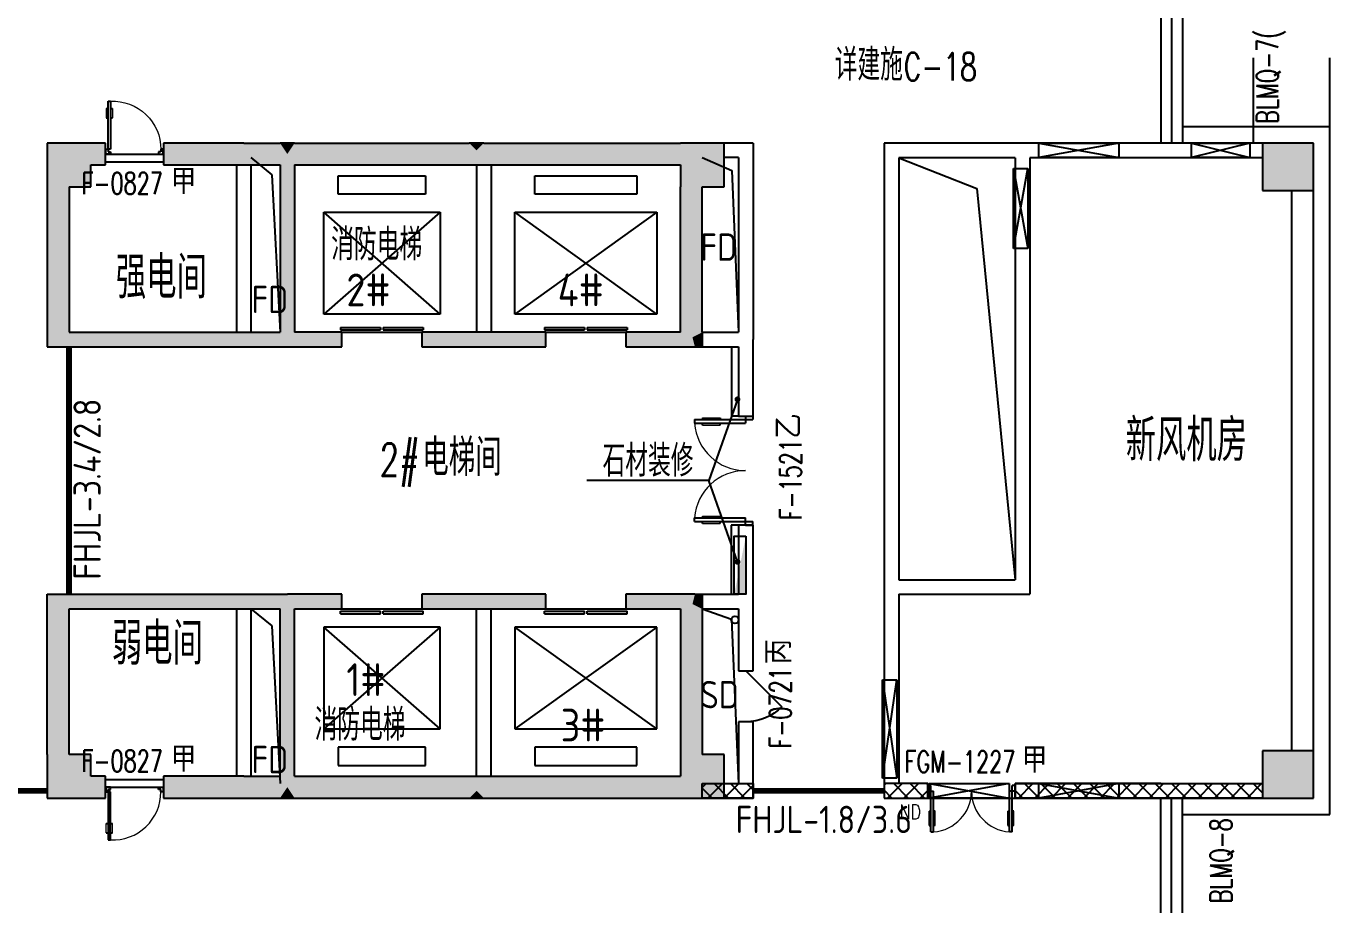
# Model space of a CAD drawing. Extents: x 992195 to 1067992, y 313528 to 416301.
# Drawn here: x 1049466 to 1067381, y 393597 to 405673 of the extents above; entities that cross this region are included whole.
import ezdxf

# ---------------------------------------------------------------- set-up
doc = ezdxf.new("R2010")
doc.units = 0
doc.header["$LTSCALE"] = 1000
doc.header["$MEASUREMENT"] = 0
for name, color, linetype in [('body', 30, 'Continuous'), ('name', 1, 'Continuous'), ('消防', 222, 'Continuous')]:
    doc.layers.add(name, color=color, linetype=linetype)
doc.layers.get('0').freeze()
doc.styles.add('-宋体', font='GBENOR.shx', dxfattribs={"bigfont": 'GBCBIG.shx'})
doc.styles.add('_HZTXT', font='txt.shx', dxfattribs={"width": 0.8, "bigfont": 'hztxt.shx'})
doc.styles.add('_TCH_DIM', font='SIMPLEX', dxfattribs={"bigfont": 'GBCBIG'})
doc.styles.add('_TCH_WINDOW', font='txt.shx', dxfattribs={"height": 3.5, "bigfont": 'hztxt.shx'})
doc.styles.get("Standard").update_dxf_attribs({"font": 'gbenor.shx', "bigfont": 'gbcbig.shx'})

# ---------------------------------------------------------------- blocks, each defined once
blk = doc.blocks.new('cde')
at = {"layer": '消防'}
blk.add_hatch(color=256, dxfattribs=at).paths.add_polyline_path([(-873426.7166632321, -271674.3896962288), (-874226.7166632321, -271674.3896962288), (-873426.7166632321, -271834.3896962288)])
blk.add_lwpolyline([(-874226.7166632321, -271674.3896962288), (-873426.7166632321, -271674.3896962288), (-873426.7166632321, -271834.3896962288), (-874226.7166632321, -271834.3896962288)], close=True, dxfattribs=at)
blk = doc.blocks.new('dxwq')
at = {"layer": 'name'}
for s, height, p in [('2#', 450, (-1109914.013474732, -312322.4712188757)), ('4#', 450, (-1107010.878767054, -312322.4712188757)), ('1#', 450, (-1109914.013474733, -317677.8963125967)), ('消防电梯', 434.0425531914893, (-1110352.103290247, -318289.1284306985)), ('3#', 450, (-1106969.273676115, -318301.8678344567))]:
    blk.add_text(s, height=height, dxfattribs=at).set_placement(p)
blk = doc.blocks.new('$DorLib2D$00000011')
at = {"lineweight": 13}
for p, q in [((-0.4833333268732257, 0.3962051976975873), (-0.4833333268732233, 0.2345635206386193)), ((-0.41666666020649, 0.3962051976975873), (-0.41666666020649, 0.2345635206386193)), ((0.4166666731276766, 0.3962051976975873), (0.4166666731276741, 0.2345635206386193)), ((0.4833333397944098, 0.3962051976975873), (0.4833333397944074, 0.2345635206386193))]:
    blk.add_line(p, q, dxfattribs=at)
for p, q in [((-0.4833333268732257, 0.3962051976975873), (-0.466666660206538, 0.3962051976975872)), ((-0.4666666602065375, 0.4708801651422996), (-0.46666666020654, -0.06245316819156697)), ((-0.4666666602065375, 0.4708801651422996), (-0.4333333268731733, 0.4708801651422999)), ((-0.4333333268731733, 0.4708801651422999), (-0.4333333268731709, 0.004213498475166344)), ((-0.41666666020649, 0.3962051976975873), (-0.4333333268731729, 0.3962051976975873)), ((0.4166666731276766, 0.3962051976975873), (0.4333333397943595, 0.3962051976975873)), ((0.4333333397943598, 0.4708801651422999), (0.4333333397943574, 0.004213498475166344)), ((0.4666666731277241, 0.4708801651422996), (0.4333333397943598, 0.4708801651422999)), ((0.4666666731277241, 0.4708801651422996), (0.4666666731277265, -0.06245316819156697)), ((0.4833333397944098, 0.3962051976975873), (0.4666666731277244, 0.3962051976975872)), ((-0.4833333268732233, 0.2345635206386193), (-0.4666666602065386, 0.2345635206386192)), ((-0.41666666020649, 0.2345635206386193), (-0.4333333268731721, 0.2345635206386192)), ((0.4166666731276741, 0.2345635206386193), (0.4333333397943586, 0.2345635206386192)), ((0.4833333397944074, 0.2345635206386193), (0.4666666731277251, 0.2345635206386192)), ((-0.4999999935399067, 0.004213498475166344), (-0.4333333268731709, 0.004213498475166344)), ((-0.4999999935399042, 0.004213498475176044), (-0.4999999935399067, -0.06245316819156697)), ((0.5000000064610932, 0.004213498475166344), (0.4333333397943574, 0.004213498475166344)), ((0.5000000064610907, 0.004213498475176044), (0.5000000064610932, -0.06245316819156697)), ((-0.4999999935399067, -0.06245316819156697), (-0.46666666020654, -0.06245316819156697)), ((0.5000000064610932, -0.06245316819156697), (0.4666666731277265, -0.06245316819156697))]:
    blk.add_line(p, q)
for centre, start, end in [((-0.46666666020654, 0.004213498475166344), 0, 85.90395624184767), ((0.4666666731277265, 0.004213498475166344), 94.09604375815232, 180)]:
    blk.add_arc(centre, 0.4666666666671332, start, end, dxfattribs=at)
blk = doc.blocks.new('$DorLib2D$00000009')
for p, q in [((0.4128784780300046, 0.9052619659617922), (0.4128784780300046, 0.08070055595349494)), ((0.4541065485304194, 0.9052619659617922), (0.4128784780300046, 0.9052619659617922)), ((0.4541065485304194, 0.08070055595349494), (0.4541065485304194, 0.9052619659617922)), ((0.4128784780300046, 0.7821568824082695), (0.3780038555081039, 0.7821568824082694)), ((0.4889811710523202, 0.7821568824082694), (0.4541065485304194, 0.7821568824082695)), ((0.4128784780300046, 0.6235084014994399), (0.3780038555081039, 0.6235084014994398)), ((0.4889811710523202, 0.6235084014994398), (0.4541065485304194, 0.6235084014994399)), ((-0.4941390729791224, 0.08070055595349494), (-0.4529110024787076, 0.08070055595349494)), ((-0.4941390729791224, -0.001755585047334795), (-0.4941390729791224, 0.08070055595349494)), ((-0.4529110024787076, 0.08070055595349494), (-0.4529110024787076, 0.03947248545308008)), ((-0.4529110024787076, 0.03947248545308008), (-0.4116829319782927, 0.03947248545308008)), ((-0.4116829319782927, 0.03947248545308008), (-0.4116829319782927, -0.001755585047334795)), ((0.4128784780300046, 0.08070055595349494), (0.4541065485304194, 0.08070055595349494)), ((0.4541065485304194, 0.03947248545308008), (0.4128784780300046, 0.03947248545308008)), ((0.4128784780300046, 0.03947248545308008), (0.4128784780300046, -0.001755585047334795)), ((0.4953346190308343, 0.08070055595349494), (0.4541065485304194, 0.08070055595349494)), ((0.4541065485304194, 0.08070055595349494), (0.4541065485304194, 0.03947248545308008)), ((0.4953346190308343, -0.001755585047334795), (0.4953346190308343, 0.08070055595349494)), ((-0.4941390729791224, -0.001755585047334795), (-0.4941390729791224, -0.001755585047334795)), ((-0.4116829319782927, -0.001755585047334795), (-0.4941390729791224, -0.001755585047334795)), ((0.4128784780300046, -0.001755585047334795), (0.4953346190308343, -0.001755585047334795)), ((0.4953346190308343, -0.001755585047334795), (0.4953346190308343, -0.001755585047334795))]:
    blk.add_line(p, q)
at = {"lineweight": 13}
for p, q in [((0.3780038555081039, 0.7821568824082694), (0.3780038555081039, 0.6235084014994398)), ((0.4889811710523202, 0.7821568824082694), (0.4889811710523202, 0.6235084014994398))]:
    blk.add_line(p, q, dxfattribs=at)
blk.add_arc((0.3716497624938499, 0.08173193500353383), 0.8245614100082972, 87.13397114007623, 180.0716668053313, dxfattribs=at)
blk = doc.blocks.new('$TCHSYS$LDOR22D')
for p, q in [((-0.5166666666663637, 0.8332552583810156), (-0.01666666666671013, 0.8332552583810156)), ((-0.5166666666663637, 0.8332552583810156), (-0.5166666666663637, 0.6666666666662593)), ((-0.01666666666671013, 0.8332552583810156), (-0.01666666666671013, 0.6666666666662593)), ((0.01666666666660888, 0.8332552583810156), (0.01666666666660888, 0.6666666666662593)), ((0.01666666666660888, 0.8332552583810156), (0.5166666666662572, 0.8332552583810156)), ((0.5166666666662572, 0.8332552583810156), (0.5166666666662572, 0.6666666666662593)), ((-0.5166666666663637, 0.6666666666662593), (-0.01666666666671013, 0.6666666666662593)), ((0.01666666666660888, 0.6666666666662593), (0.5166666666662572, 0.6666666666662593)), ((-0.5000000000000071, 0.4999999999999858), (0.5000000000000373, 0.4999999999999858))]:
    blk.add_line(p, q)
blk = doc.blocks.new('$DorLib2D$00000114')
at = {"color": 0}
blk.add_line((0.4999999999999964, 3.552713678800501e-15), (-0.2071067811864751, 0.7071067811864857), dxfattribs=at)
blk.add_arc((0.5000000000013856, -1.154631945610163e-12), 1.000000000001696, 135, 180, dxfattribs=at)

msp = doc.modelspace()

# ---------------------------------------------------------------- hatches: boundary and pattern name
at = {"layer": 'body'}
for points in [[(1049756.151256884, 403464.5145370469), (1050356.151256884, 403464.5145370469), (1050356.151256884, 404064.5145370469), (1049756.151256884, 404064.5145370469)], [(1050356.151256884, 403764.514537066), (1050556.151256862, 403764.514537046), (1050556.151256862, 404064.514537091), (1050356.151256884, 404064.514537066)], [(1052456.151256569, 404064.5145370665), (1051356.151256862, 404064.5145370911), (1051356.151256862, 403764.5145370462), (1052456.151256569, 403764.5145370665)], [(1052456.151256569, 404064.5145370665), (1052456.151256569, 403764.5145370665), (1052956.151256576, 403764.5145371345), (1053056.151256536, 403914.5145370724), (1052956.151256497, 404064.5145370323)], [(1052956.151256569, 404064.514537067), (1053056.151256536, 403914.5145370724), (1053156.151256496, 404064.5145370727)], [(1053056.151256536, 403914.5145370724), (1053156.151256576, 403764.5145370499), (1055656.151256575, 403764.514537067), (1055656.151256532, 403964.5145369948), (1055556.151256511, 404064.5145370732), (1053156.151256496, 404064.5145370727)], [(1055556.151256574, 404064.514537067), (1055656.151256532, 403964.5145369948), (1055756.15125651, 404064.5145368442)], [(1055656.151256532, 403964.5145369948), (1055656.151256575, 403764.514537067), (1055756.151256574, 403764.514537067), (1055756.151256574, 404064.514537067)], [(1058456.151256889, 403764.514537067), (1058456.151256889, 404064.514537067), (1055756.151256574, 404064.514537067), (1055756.151256574, 403764.514537067)], [(1058456.151256889, 403464.5145370502), (1059056.151256889, 403464.5145370502), (1059056.151256889, 404064.5145370502), (1058456.151256889, 404064.5145370502)], [(1066456.182506816, 403414.5067239433), (1067156.15125682, 403414.5067239433), (1067156.15125682, 404064.5067239631), (1066456.182506816, 404064.5067239631)], [(1053056.151256536, 403914.5145370723), (1052956.151256576, 403764.5145371345), (1052956.151256576, 401464.5145370509), (1053056.151256574, 401397.8478703951), (1053156.151256576, 401464.5145370659), (1053156.151256576, 403764.5145370499)], [(1050056.151256884, 403464.514537066), (1049756.151256884, 403464.514537066), (1049756.151256899, 401264.5145370665), (1050056.15125687, 401464.5145370674)], [(1058756.151256887, 403464.5145370502), (1058456.151256892, 403464.5145370502), (1058456.151256929, 401464.5145370775), (1058622.817923584, 401397.8478704744), (1058756.151256907, 401464.5145372764)], [(1050056.15125687, 401464.5145370674), (1049756.151256899, 401264.5145370665), (1052456.151256569, 401264.5145370681), (1052456.151256569, 401464.5145370681)], [(1052456.151256569, 401464.5145370681), (1052456.151256569, 401264.5145370681), (1053056.151256569, 401264.5145370684), (1053056.151256574, 401397.8478703951), (1052956.151256576, 401464.5145370509)], [(1053056.151256569, 401264.5145370684), (1053806.151256561, 401264.5145370665), (1053806.151256561, 401464.5145370602), (1053156.151256576, 401464.5145370659), (1053056.151256574, 401397.8478703951)], [(1055756.151256574, 401464.5145370689), (1054906.151256561, 401464.5145370614), (1054906.151256561, 401264.5145370667), (1055756.151256574, 401264.5145370689)], [(1055756.151256574, 401264.5145370689), (1056606.15125679, 401264.5145370587), (1056606.15125679, 401464.5145370755), (1055756.151256574, 401464.5145370689)], [(1058456.151256929, 401464.5145370775), (1057706.15125679, 401464.514537079), (1057706.15125679, 401264.5145370588), (1058656.151256916, 401264.5145370694), (1058622.817923584, 401397.8478704744)], [(1058622.817923584, 401397.8478704744), (1058656.151256916, 401264.5145370694), (1058756.151256884, 401264.5145370694), (1058756.151256884, 401464.5145370694)], [(1049756.151256884, 395664.5145370476), (1050056.151256884, 395664.5145370476), (1050056.151256871, 397664.5145370345), (1049756.15125687, 397864.5145370587)], [(1049756.15125687, 397864.5145370587), (1050056.151256871, 397664.5145370345), (1052456.151256565, 397664.5145370454), (1052456.151256565, 397864.5145370454)], [(1052456.151256565, 397864.5145370454), (1052456.151256565, 397664.5145370454), (1052956.151256576, 397664.5145370224), (1053056.151256574, 397731.1812037096), (1053056.151256569, 397864.5145370452)], [(1053056.151256536, 395214.514537052), (1053156.151256576, 395364.5145370429), (1053156.151256576, 397664.5145370613), (1053056.151256574, 397731.1812037096), (1052956.151256576, 397664.5145370224), (1052956.151256576, 395364.5145370107)], [(1053156.151256576, 397664.5145370613), (1053806.151256561, 397664.5145370771), (1053806.151256561, 397864.5145370382), (1053056.151256569, 397864.5145370452), (1053056.151256574, 397731.1812037096)], [(1055756.151256574, 397864.5145370447), (1054906.151256561, 397864.514537038), (1054906.151256561, 397664.5145370701), (1055756.151256574, 397664.5145370447)], [(1055756.151256574, 397664.5145370447), (1056606.151256714, 397664.5145370367), (1056606.151256714, 397864.514537046), (1055756.151256574, 397864.5145370447)], [(1058656.151256916, 397864.5145370442), (1057706.15125679, 397864.5145370458), (1057706.15125679, 397664.5145370296), (1058456.151256934, 397664.5145370272), (1058622.817923587, 397731.1812037796)], [(1058456.151256894, 395664.5145370502), (1058756.151256888, 395664.5145370502), (1058756.151256912, 397664.5145372673), (1058622.817923587, 397731.1812037796), (1058456.151256934, 397664.5145370272)], [(1058622.817923587, 397731.1812037796), (1058756.151256912, 397664.5145372673), (1058756.151256884, 397864.5145370442), (1058656.151256916, 397864.5145370442)], [(1049756.151256884, 395064.5145370476), (1050356.151256884, 395064.5145370476), (1050356.151256884, 395664.5145370476), (1049756.151256884, 395664.5145370476)], [(1058456.151256889, 395064.5145370502), (1059056.151256889, 395064.5145370502), (1059056.151256889, 395664.5145370502), (1058456.151256889, 395664.5145370502)], [(1066456.182506816, 395064.5067239645), (1067156.15125682, 395064.5067239645), (1067156.15125682, 395714.5067240132), (1066456.182506816, 395714.5067240132)], [(1050356.151256884, 395064.5145370476), (1050556.151256918, 395064.5145370301), (1050556.151256918, 395364.5145370453), (1050356.151256884, 395364.5145370476)], [(1052456.151256574, 395364.5145370471), (1051356.151256918, 395364.514537045), (1051356.151256918, 395064.5145370298), (1052456.151256574, 395064.5145370471)], [(1052456.151256574, 395364.5145370471), (1052456.151256574, 395064.5145370471), (1052956.151256497, 395064.5145371106), (1053056.151256536, 395214.514537052), (1052956.151256576, 395364.5145370107)], [(1053156.151256569, 395064.5145370465), (1053056.151256536, 395214.514537052), (1052956.151256497, 395064.5145371106)], [(1053056.151256536, 395214.514537052), (1053156.151256496, 395064.5145370436), (1055556.151256511, 395064.5145370431), (1055656.151256532, 395164.51453695), (1055656.151256575, 395364.5145370465), (1053156.151256576, 395364.5145370429)], [(1055656.151256532, 395164.51453695), (1055756.15125651, 395064.5145367604), (1055756.151256574, 395364.5145370465), (1055656.151256575, 395364.5145370465)], [(1058456.151256889, 395064.5145370502), (1058456.151256889, 395364.5145370465), (1055756.151256574, 395364.5145370465), (1055756.151256574, 395064.5145370465)], [(1055756.151256574, 395064.5145370465), (1055656.151256532, 395164.51453695), (1055556.151256511, 395064.5145370431)]]:
    msp.add_hatch(color=256, dxfattribs=at).paths.add_polyline_path(points)

# ---------------------------------------------------------------- linework, layer by layer
for p, q in [((1065056.15125684, 406464.5067240855), (1065056.15125684, 404064.5067241657)), ((1065206.151256819, 406464.5067240851), (1065206.151256819, 404064.5067241657)), ((1065356.15125682, 406464.5067240846), (1065356.151256819, 404064.5067241657)), ((1066331.151256806, 404060.0065602961), (1066331.151256806, 405234.8038228557)), ((1067381.151256806, 404060.0065602961), (1067381.151256806, 405234.8038228557)), ((1067381.151256804, 404289.506724099), (1065356.151256819, 404289.506724099)), ((1067381.151256804, 394839.5067240392), (1067381.151256804, 404289.506724099)), ((1050356.151256884, 404064.5145370469), (1049756.151256884, 404064.5145370469)), ((1049756.151256884, 404064.5145370469), (1049756.151256884, 403464.5145370469)), ((1050556.151256862, 404064.514537091), (1050356.151256884, 404064.514537066)), ((1050556.151256862, 403764.514537046), (1050556.151256862, 404064.514537091)), ((1052456.151256569, 404064.5145370665), (1051356.151256862, 404064.5145370911)), ((1051356.151256862, 404064.5145370911), (1051356.151256862, 403764.5145370462)), ((1052456.151256569, 404064.5145370665), (1052956.151256497, 404064.5145370323)), ((1052956.151256569, 404064.514537067), (1052956.151256497, 404064.5145370323)), ((1053156.151256569, 404064.514537067), (1052956.151256569, 404064.514537067)), ((1053156.151256569, 404064.514537067), (1053156.151256496, 404064.5145370727)), ((1053156.151256496, 404064.5145370727), (1055556.151256511, 404064.5145370732)), ((1055556.151256574, 404064.514537067), (1055556.151256511, 404064.5145370732)), ((1055756.151256574, 404064.514537067), (1055556.151256574, 404064.514537067)), ((1055756.151256574, 404064.514537067), (1055756.15125651, 404064.5145368442)), ((1055756.15125651, 404064.5145368442), (1055756.151256574, 404064.514537067)), ((1055756.151256574, 404064.514537067), (1058456.151256917, 404064.5145370679)), ((1059056.151256889, 404064.5145370502), (1058456.151256889, 404064.5145370502)), ((1059056.151256889, 403464.5145370502), (1059056.151256889, 404064.5145370502)), ((1059456.151256912, 404064.5145370235), (1059056.151256917, 404064.5145369351)), ((1059456.151256912, 404064.5145370235), (1059456.151256902, 401364.5145370378)), ((1061256.151256865, 404064.5067241929), (1061256.15125686, 397964.5067241605)), ((1063156.151256874, 404064.5067241899), (1061256.151256865, 404064.5067241929)), ((1065056.151256809, 404064.5067241899), (1063156.151256874, 404064.5067241899)), ((1063381.36639125, 404064.5067242082, -9000), (1064481.366391252, 404064.5067242082, -9000)), ((1063381.36639125, 403865.5737336145, -9000), (1063381.36639125, 404064.5067242082, -9000)), ((1063381.36639125, 404064.5067242082, -9000), (1064481.366391252, 403865.5737336145, -9000)), ((1064481.36639125, 404064.5067242158, -10000), (1063381.36639125, 403865.5737336145, -9000)), ((1064481.366391252, 404064.5067242082, -9000), (1064481.366391252, 403865.5737336145, -9000)), ((1066456.182506874, 404064.506724099), (1065056.151256822, 404064.5067241007)), ((1065481.151256806, 404064.5067242302), (1066281.151256806, 404064.5067242302)), ((1065481.151256806, 403864.913484814), (1065481.151256806, 404064.5067242302)), ((1065481.151256806, 404064.5067242302), (1066281.151256806, 403864.913484814)), ((1066281.151256804, 404064.5067242336, -10000), (1065481.151256806, 403864.913484814)), ((1066281.151256806, 404064.5067242302), (1066281.151256806, 403864.913484814)), ((1067156.15125682, 404064.5067239631), (1066456.182506816, 404064.5067239631)), ((1066456.182506816, 404064.5067239631), (1066456.182506816, 403414.5067239433)), ((1067156.15125682, 403414.5067239433), (1067156.15125682, 404064.5067239631)), ((1050556.233291236, 403808.2968769839), (1051356.233291249, 403808.3046897859)), ((1050559.883561599, 403913.102253261), (1051359.883561611, 403913.110066063)), ((1052556.151256564, 403864.5145371084), (1052844.05383973, 403629.5031568421)), ((1058756.151256884, 403864.5145369517), (1059165.016233753, 403687.9454854598)), ((1059256.151256906, 403864.5145369289), (1059056.151256917, 403864.5145368525)), ((1059256.151256906, 403864.5145369289), (1059256.151256899, 401464.5145370555)), ((1061456.15125688, 403864.5067241857), (1062531.511200186, 403439.3895712619)), ((1061456.151256854, 403864.5067241944), (1061456.151256854, 398064.5067241444)), ((1063056.151256874, 403864.5067241944), (1061456.151256854, 403864.5067241944)), ((1063056.151256874, 403864.5067241944), (1063056.151256874, 398064.5067241431)), ((1065056.151256809, 403864.5067241899), (1063256.151256873, 403864.5067241909)), ((1063256.151256873, 403864.5067241909), (1063256.151256873, 397864.5067241445)), ((1064481.366391252, 403865.5737336145, -9000), (1063381.36639125, 403865.5737336145, -9000)), ((1066456.182506874, 403864.5067240991), (1065056.151256822, 403864.5067241007)), ((1066281.151256806, 403864.913484814), (1065481.151256806, 403864.913484814)), ((1050356.151256884, 403464.5145370469), (1050356.151256917, 403764.5145370459)), ((1050356.151256884, 403764.514537066), (1050556.151256862, 403764.514537046)), ((1051356.151256862, 403764.5145370462), (1052456.151256569, 403764.5145370665)), ((1052356.151256576, 403764.5145370463), (1052356.151256576, 401464.5145370687)), ((1052456.151256569, 403764.5145370665), (1052956.151256576, 403764.5145371345)), ((1052556.151256576, 403764.5145370464), (1052556.151256576, 401464.5145370688)), ((1052844.05383973, 403629.5031568421), (1052956.151256566, 401464.5145370959)), ((1052956.151256576, 403764.5145371345), (1052956.151256576, 401464.5145370509)), ((1053156.151256576, 403764.5145370499), (1055656.151256575, 403764.514537067)), ((1053156.151256576, 403764.5145370499), (1053156.151256576, 401464.5145370659)), ((1055656.151256575, 403764.514537067), (1055756.151256574, 403764.514537067)), ((1055656.151256555, 403764.5145370581), (1055656.151256555, 401464.514537077)), ((1055756.151256574, 403764.514537067), (1058456.151256917, 403764.5145370581)), ((1055856.151256578, 403764.5145370581), (1055856.151256578, 401464.514537077)), ((1058456.151256917, 403764.5145370523), (1058456.151256889, 403464.5145370502)), ((1059165.016233753, 403687.9454854598), (1059256.151256902, 401464.5145370367)), ((1063031.366391276, 403714.2972108122, -10000), (1063231.366391276, 403714.2972108122, -10000)), ((1063031.366391276, 402614.2972108122, -10000), (1063031.366391276, 403714.2972108122, -10000)), ((1063031.366391276, 403714.2972108122, -10000), (1063231.366391276, 402614.2972108122, -10000)), ((1063031.366391276, 402614.2972108122, -10000), (1063231.366391276, 403714.2972108122, -10000)), ((1063231.366391276, 403714.2972108122, -10000), (1063231.366391276, 402614.2972108122, -10000)), ((1049756.151256884, 403464.514537066), (1049756.151256899, 401264.5145370665)), ((1050056.151256873, 403464.5145370484), (1050356.151256884, 403464.5145370469)), ((1050056.151256884, 403464.514537066), (1050056.15125687, 401464.5145370674)), ((1053756.151256569, 403364.514537072), (1053756.151256569, 403614.514537077)), ((1053756.151256569, 403614.514537077), (1054956.151256579, 403614.5145370773)), ((1054956.151256579, 403614.5145370773), (1054956.151256579, 403364.5145370724)), ((1056456.15125665, 403364.5145370885), (1056456.15125665, 403614.5145370768)), ((1056456.15125665, 403614.5145370768), (1057856.151256809, 403614.514537077)), ((1057856.151256809, 403614.514537077), (1057856.151256809, 403364.5145370886)), ((1058456.151256929, 401464.5145370775), (1058456.151256904, 403464.5145370484)), ((1058756.151256894, 403464.5145370484), (1059056.151256889, 403464.5145370502)), ((1058756.151256907, 401464.5145372764), (1058756.151256888, 403464.5145370484)), ((1054956.151256579, 403364.5145370724), (1053756.151256569, 403364.514537072)), ((1057856.151256809, 403364.5145370886), (1056456.15125665, 403364.5145370885)), ((1062531.511200186, 403439.3895712619), (1063056.151256876, 398064.50672416)), ((1066456.182506816, 403414.5067239433), (1067156.15125682, 403414.5067239433)), ((1066856.151256811, 395714.5067239642), (1066856.151256806, 403414.5067239258)), ((1067156.151256804, 395714.5067239642), (1067156.151256813, 403414.5067239258)), ((1053556.15125657, 401714.5145370568), (1053556.15125657, 403114.5145370783)), ((1053556.15125657, 403114.5145370783), (1055156.151256561, 403114.5145370787)), ((1055156.151256561, 403114.5145370787), (1053556.15125657, 401714.5145370568)), ((1055156.151256561, 401714.514537057), (1053556.15125657, 403114.5145370783)), ((1055156.151256561, 403114.5145370787), (1055156.151256561, 401714.514537057)), ((1056181.15125675, 401714.5145370766), (1056181.15125675, 403114.5145370687)), ((1056181.15125675, 403114.5145370687), (1058131.151256735, 403114.5145370689)), ((1058131.151256735, 403114.5145370689), (1056181.15125675, 401714.5145370766)), ((1058131.151256735, 401714.5145370768), (1056181.15125675, 403114.5145370687)), ((1058131.151256735, 403114.5145370689), (1058131.151256735, 401714.5145370768)), ((1063231.366391276, 402614.2972108122, -10000), (1063031.366391276, 402614.2972108122, -10000)), ((1055156.151256561, 401714.514537057), (1053556.15125657, 401714.5145370568)), ((1058131.151256735, 401714.5145370768), (1056181.15125675, 401714.5145370766)), ((1050056.15125687, 401464.5145370674), (1052456.151256569, 401464.5145370681)), ((1052456.151256569, 401464.5145370681), (1052956.151256576, 401464.5145370509)), ((1053806.151256561, 401464.5145370602), (1053156.151256576, 401464.5145370659)), ((1053806.151256561, 401264.5145370665), (1053806.151256561, 401464.5145370602)), ((1055756.151256574, 401464.5145370689), (1054906.151256561, 401464.5145370614)), ((1054906.151256561, 401464.5145370614), (1054906.151256561, 401264.5145370667)), ((1056606.15125679, 401464.5145370755), (1055756.151256574, 401464.5145370689)), ((1056606.15125679, 401264.5145370587), (1056606.15125679, 401464.5145370755)), ((1058456.151256929, 401464.5145370775), (1057706.15125679, 401464.514537079)), ((1057706.15125679, 401464.514537079), (1057706.15125679, 401264.5145370588)), ((1058756.151256907, 401464.5145372764), (1058756.151256884, 401464.5145370694)), ((1058756.151256884, 401464.5145370694), (1058756.151256884, 401264.5145370694)), ((1058756.151256929, 401464.5145370378), (1059256.151256899, 401464.5145370555)), ((1058756.151256929, 401464.5145370378), (1058756.151256929, 401264.5145370378)), ((1059456.151256899, 400314.514537063), (1059456.151256902, 401364.5145370378)), ((1049756.151256899, 401264.5145370665), (1052456.151256569, 401264.5145370681)), ((1052456.151256569, 401264.5145370681), (1053056.151256569, 401264.5145370684)), ((1053056.151256569, 401264.5145370684), (1053806.151256561, 401264.5145370665)), ((1054906.151256561, 401264.5145370667), (1055756.151256574, 401264.5145370689)), ((1055756.151256574, 401264.5145370689), (1056606.15125679, 401264.5145370587)), ((1057706.15125679, 401264.5145370588), (1058656.151256916, 401264.5145370694)), ((1058656.151256916, 401264.5145370694), (1058756.151256884, 401264.5145370694)), ((1058756.151256929, 401264.5145370378), (1059256.151256899, 401264.5145370639)), ((1059162.471504608, 400314.5145467763), (1059162.471504614, 401264.5145370354)), ((1059256.151256899, 401264.5145370639), (1059256.151256905, 400314.514537064)), ((1059262.471504608, 400314.5145467763), (1059162.471504608, 400314.5145467763)), ((1059256.151256905, 400314.514537064), (1059456.151256899, 400314.514537063)), ((1059256.151256888, 398814.5145370889), (1059156.151256888, 398814.5145370889)), ((1059156.151256888, 398814.5145370889), (1059156.151256885, 397864.5145371293)), ((1059456.151256891, 398814.5145370629), (1059256.151256896, 398814.514537064)), ((1059256.151256896, 398814.514537064), (1059256.15125688, 397864.514537106)), ((1059456.151256881, 397764.5145371306), (1059456.151256891, 398814.5145370629)), ((1061256.15125686, 397964.5067241605), (1061256.151256867, 395064.5067241697)), ((1061456.151256854, 398064.5067241444), (1063056.151256874, 398064.5067241431)), ((1049756.151256884, 395664.5145370476), (1049756.15125687, 397864.5145370587)), ((1049756.15125687, 397864.5145370587), (1052456.151256565, 397864.5145370454)), ((1052456.151256565, 397864.5145370454), (1053056.151256569, 397864.5145370452)), ((1053806.151256561, 397864.5145370382), (1053056.151256569, 397864.5145370452)), ((1053806.151256561, 397664.5145370771), (1053806.151256561, 397864.5145370382)), ((1055756.151256574, 397864.5145370447), (1054906.151256561, 397864.514537038)), ((1054906.151256561, 397864.514537038), (1054906.151256561, 397664.5145370701)), ((1056606.151256714, 397864.514537046), (1055756.151256574, 397864.5145370447)), ((1056606.151256714, 397664.5145370367), (1056606.151256714, 397864.514537046)), ((1058656.151256916, 397864.5145370442), (1057706.15125679, 397864.5145370458)), ((1057706.15125679, 397864.5145370458), (1057706.15125679, 397664.5145370296)), ((1058656.151256916, 397864.5145370442), (1058756.151256884, 397864.5145370442)), ((1058756.151256884, 397864.5145370442), (1058756.151256884, 397664.5145370442)), ((1058756.151256849, 397864.5145371306), (1059256.15125688, 397864.514537106)), ((1058756.151256849, 397864.5145371306), (1058756.151256849, 397664.5145371306)), ((1059456.151256908, 396814.5145372009), (1059456.151256908, 397764.5145371306)), ((1061456.151256867, 397864.506724146), (1063256.151256873, 397864.5067241445)), ((1061456.151256867, 397864.506724146), (1061456.151256867, 395264.506724156)), ((1050056.151256884, 395664.5145370476), (1050056.151256871, 397664.5145370345)), ((1050056.151256871, 397664.5145370345), (1052456.151256565, 397664.5145370454)), ((1052356.151256573, 397664.5145370227), (1052356.151256581, 395364.5145370448)), ((1052456.151256565, 397664.5145370454), (1052956.151256576, 397664.5145370224)), ((1052556.151256561, 397664.5145370363), (1052844.053839727, 397429.50315677)), ((1052556.151256573, 397664.5145370226), (1052556.151256581, 395364.5145370447)), ((1052956.151256576, 395364.5145370107), (1052956.151256576, 397664.5145370224)), ((1053156.151256576, 397664.5145370613), (1053806.151256561, 397664.5145370771)), ((1053156.151256576, 395364.5145370429), (1053156.151256576, 397664.5145370613)), ((1054906.151256561, 397664.5145370701), (1055756.151256574, 397664.5145370447)), ((1055656.151256578, 395364.5145373736), (1055656.151256578, 397664.5145370276)), ((1055756.151256574, 397664.5145370447), (1056606.151256714, 397664.5145370367)), ((1055856.151256578, 395364.5145373736), (1055856.151256578, 397664.5145370276)), ((1057706.15125679, 397664.5145370296), (1058456.151256934, 397664.5145370272)), ((1058456.151256934, 397664.5145370272), (1058456.151256905, 395664.5145370484)), ((1058756.151256881, 397664.5145370445), (1059157.217122684, 397521.5098153345)), ((1058756.151256912, 397664.5145372673), (1058756.151256899, 395664.5145370484)), ((1058756.151256912, 397664.5145372673), (1058756.151256884, 397664.5145370442)), ((1058756.151256849, 397664.5145371306), (1059256.151256918, 397664.5145371145)), ((1059256.151256918, 397664.5145371145), (1059256.151256922, 396814.5145372009)), ((1052844.053839727, 397429.50315677), (1052956.151256563, 395264.5145370238)), ((1055156.151256561, 397414.5145370566), (1053556.15125657, 397414.5145370568)), ((1053556.15125657, 397414.5145370568), (1053556.15125657, 396014.5145370353)), ((1055156.151256561, 396014.5145370349), (1053556.15125657, 397414.5145370568)), ((1055156.151256561, 397414.5145370566), (1053556.15125657, 396014.5145370353)), ((1055156.151256561, 396014.5145370349), (1055156.151256561, 397414.5145370566)), ((1058131.151256735, 397414.5145370368), (1056181.15125675, 397414.514537037)), ((1056181.15125675, 397414.514537037), (1056181.15125675, 396014.5145370449)), ((1058131.151256735, 396014.5145370447), (1056181.15125675, 397414.514537037)), ((1058131.151256735, 397414.5145370368), (1056181.15125675, 396014.5145370449)), ((1058131.151256735, 396014.5145370447), (1058131.151256735, 397414.5145370368)), ((1059157.217122684, 397521.5098153345), (1059256.151256909, 395264.5145369516)), ((1059256.151256922, 396814.5145372009), (1059456.151256908, 396814.5145372009)), ((1061231.366391263, 396689.5067242007, 10000), (1061429.583605889, 396689.5067242007, 10000)), ((1061231.366391263, 395339.5067242007, 10000), (1061231.366391263, 396689.5067242007, 10000)), ((1061231.366391263, 396689.5067242007, 10000), (1061429.583605889, 395339.5067242007, 10000)), ((1061231.366391263, 395339.5067242007, -10000), (1061429.583605889, 396689.5067242007, 10000)), ((1061429.583605889, 396689.5067242007, 10000), (1061429.583605889, 395339.5067242007, 10000)), ((1059456.151256907, 396114.514537201), (1059256.151256922, 396114.5145372009)), ((1059256.151256922, 396114.5145372009), (1059256.151256918, 395264.5145370126)), ((1059456.151256904, 395064.5145369193), (1059456.151256907, 396114.514537201)), ((1053556.15125657, 396014.5145370353), (1055156.151256561, 396014.5145370349)), ((1056181.15125675, 396014.5145370449), (1058131.151256735, 396014.5145370447)), ((1054956.151256579, 395764.5145370412), (1053756.151256569, 395764.5145370415)), ((1053756.151256569, 395764.5145370415), (1053756.151256569, 395514.5145370365)), ((1054956.151256579, 395514.5145370363), (1054956.151256579, 395764.5145370412)), ((1057856.151256809, 395764.514537025), (1056456.15125665, 395764.5145370251)), ((1056456.15125665, 395764.5145370251), (1056456.15125665, 395514.5145370368)), ((1057856.151256809, 395514.5145370365), (1057856.151256809, 395764.514537025)), ((1049756.151256884, 395664.5145370476), (1049756.151256884, 395064.5145370476)), ((1050356.151256884, 395664.5145370476), (1050056.151256876, 395664.5145370484)), ((1050356.151256917, 395364.5145370453), (1050356.151256884, 395664.5145370476)), ((1058456.151256889, 395664.5145370502), (1058456.151256917, 395364.5145370356)), ((1059056.151256889, 395664.5145370502), (1058756.151256873, 395664.5145370484)), ((1059056.151256889, 395064.5145370502), (1059056.151256889, 395664.5145370502)), ((1067156.15125682, 395714.5067240132), (1066456.182506816, 395714.5067240132)), ((1066456.182506816, 395714.5067240132), (1066456.182506816, 395064.5067239645)), ((1067156.15125682, 395064.5067239645), (1067156.15125682, 395714.5067240132)), ((1053756.151256569, 395514.5145370365), (1054956.151256579, 395514.5145370363)), ((1056456.15125665, 395514.5145370368), (1057856.151256809, 395514.5145370365)), ((1050556.151256918, 395364.5145370453), (1050356.151256884, 395364.5145370476)), ((1050556.151256918, 395064.5145370301), (1050556.151256918, 395364.5145370453)), ((1050556.233291236, 395215.9111893183), (1051356.233291249, 395215.9190021203)), ((1050559.883561599, 395320.7165655955), (1051359.883561611, 395320.7243783975)), ((1052456.151256574, 395364.5145370471), (1051356.151256918, 395364.514537045)), ((1051356.151256918, 395364.514537045), (1051356.151256918, 395064.5145370298)), ((1052456.151256574, 395364.5145370471), (1052956.151256576, 395364.5145370107)), ((1053156.151256576, 395364.5145370429), (1055656.151256575, 395364.5145370465)), ((1055656.151256575, 395364.5145370465), (1055756.151256574, 395364.5145370465)), ((1055756.151256574, 395364.5145370465), (1058456.151256917, 395364.51453703)), ((1058756.151256883, 395210.6154126213), (1058810.050381214, 395264.5145369517)), ((1058894.194325401, 395064.5067240555), (1058756.151256883, 395202.5497925731)), ((1058834.548971344, 395064.5067240555), (1059034.55678424, 395264.5145369517)), ((1059118.700728427, 395064.5067240554), (1058918.692915531, 395264.5145369516)), ((1059056.151256917, 395264.514537023), (1059256.151256918, 395264.5145370126)), ((1059059.055374371, 395064.5067240555), (1059259.063187267, 395264.5145369517)), ((1059343.207131454, 395064.5067240555), (1059143.199318558, 395264.5145369517)), ((1059283.561777398, 395064.5067240556), (1059456.151256832, 395237.0962034897)), ((1059456.151256832, 395176.0690017048), (1059367.705721585, 395264.5145369517)), ((1061429.583605889, 395339.5067242007, 10000), (1061231.366391263, 395339.5067242007, 10000)), ((1061256.15125686, 395241.0449793042), (1061279.613001716, 395264.5067241605)), ((1061304.119404779, 395064.5067241968), (1061504.119404743, 395264.5067241606)), ((1061588.27116158, 395064.5067241971), (1061388.271161616, 395264.5067241606)), ((1061856.310347824, 395264.5067241576), (1061456.151256867, 395264.506724156)), ((1061528.625807806, 395064.506724197), (1061728.62580777, 395264.5067241606)), ((1061812.777564607, 395064.5067241971), (1061612.777564643, 395264.5067241606)), ((1061856.310347844, 395245.4803439862), (1061837.28396767, 395264.5067241607)), ((1061856.310347824, 395064.5067241674), (1061856.310347824, 395264.5067241576)), ((1061875.836679713, 395264.5067241781, -10000), (1062975.973208308, 395264.5067241781, -10000)), ((1061875.836679713, 395062.4900355475, -10000), (1061875.836679713, 395264.5067241781, -10000)), ((1062975.973208308, 395264.5067241781, -10000), (1061875.836679713, 395064.506724178, -10000)), ((1061875.836679713, 395264.5067241781, -10000), (1062975.973208308, 395062.4900355475, -10000)), ((1062975.973208308, 395264.5067241781, -10000), (1062975.973208308, 395062.4900355475, -10000)), ((1063056.310347844, 395245.1528460745), (1063075.66422593, 395264.5067241606)), ((1065056.151256809, 395264.5067241606), (1063056.310347824, 395264.5067241591)), ((1063056.310347824, 395264.5067241591), (1063056.310347824, 395064.5067241645)), ((1063100.16281626, 395064.498911464), (1063300.170628957, 395264.5067241606)), ((1063384.330198527, 395064.498911464), (1063184.32238583, 395264.5067241606)), ((1063324.669219287, 395064.498911464), (1063524.677031984, 395264.5067241605)), ((1063381.366391287, 395264.5067241873, -10000), (1064481.366391286, 395264.5067241873, -10000)), ((1063381.366391287, 395064.5067241872, -10000), (1063381.366391287, 395264.5067241873, -10000)), ((1064481.366391286, 395264.5067241933, -10000), (1063381.366391287, 395064.5067241873, -10000)), ((1063381.366391287, 395264.5067241873, -10000), (1064481.366391286, 395064.5067241872, -10000)), ((1063608.836601553, 395064.4989114639), (1063408.828788857, 395264.5067241606)), ((1063549.175622314, 395064.498911464), (1063749.18343501, 395264.5067241606)), ((1063833.34300458, 395064.498911464), (1063633.335191884, 395264.5067241606)), ((1063773.682025341, 395064.4989114641), (1063973.689838037, 395264.5067241606)), ((1064057.849407607, 395064.498911464), (1063857.84159491, 395264.5067241606)), ((1063998.188428367, 395064.498911464), (1064198.196241064, 395264.5067241606)), ((1064282.355810634, 395064.498911464), (1064082.347997937, 395264.5067241606)), ((1064222.694831394, 395064.498911464), (1064422.702644091, 395264.5067241606)), ((1064506.86221366, 395064.498911464), (1064306.854400964, 395264.5067241606)), ((1064447.201234421, 395064.498911464), (1064647.209047118, 395264.5067241606)), ((1064481.366391286, 395264.5067241873, -10000), (1064481.366391286, 395064.5067241872, -10000)), ((1064731.368616687, 395064.4989114639), (1064531.360803991, 395264.5067241605)), ((1064671.707637447, 395064.498911464), (1064871.715450144, 395264.5067241606)), ((1064955.875019714, 395064.498911464), (1064755.867207017, 395264.5067241606)), ((1064896.214040474, 395064.4989114641), (1065096.221853171, 395264.5067241606)), ((1065180.381422741, 395064.4989114639), (1064980.373610044, 395264.5067241606)), ((1065056.151256821, 395264.5067240713), (1066456.182506827, 395264.5067240798)), ((1065120.720443501, 395064.498911464), (1065320.728256198, 395264.5067241606)), ((1065404.887825767, 395064.498911464), (1065204.880013071, 395264.5067241606)), ((1065345.226846528, 395064.4989114641), (1065545.234659224, 395264.5067241606)), ((1065629.394228794, 395064.4989114639), (1065429.386416097, 395264.5067241606)), ((1065569.733249554, 395064.498911464), (1065769.741062251, 395264.5067241606)), ((1065853.900631821, 395064.4989114639), (1065653.892819124, 395264.5067241605)), ((1065794.239652581, 395064.4989114641), (1065994.247465278, 395264.5067241606)), ((1066078.407034847, 395064.498911464), (1065878.399222151, 395264.5067241606)), ((1066018.746055608, 395064.4989114641), (1066218.753868305, 395264.5067241607)), ((1066302.913437874, 395064.4989114639), (1066102.905625178, 395264.5067241605)), ((1066243.252458635, 395064.498911464), (1066443.260271331, 395264.5067241606)), ((1066456.151256805, 395135.7674955598), (1066327.412028204, 395264.5067241606)), ((1049756.151256884, 395064.5145370476), (1050356.151256884, 395064.5145370476)), ((1050356.151256884, 395064.5145370476), (1050556.151256918, 395064.5145370301)), ((1051356.151256918, 395064.5145370298), (1052456.151256574, 395064.5145370471)), ((1052456.151256574, 395064.5145370471), (1052956.151256497, 395064.5145371106)), ((1052956.151256569, 395064.5145370465), (1052956.151256497, 395064.5145371106)), ((1052956.151256569, 395064.5145370465), (1053156.151256569, 395064.5145370465)), ((1053156.151256569, 395064.5145370465), (1053156.151256496, 395064.5145370436)), ((1053156.151256496, 395064.5145370436), (1055556.151256511, 395064.5145370431)), ((1055556.151256574, 395064.5145370465), (1055556.151256511, 395064.5145370431)), ((1055556.151256574, 395064.5145370465), (1055756.151256574, 395064.5145370465)), ((1055756.151256574, 395064.5145370465), (1055756.15125651, 395064.5145367604)), ((1055756.15125651, 395064.5145367604), (1055756.151256574, 395064.5145370465)), ((1055756.151256574, 395064.5145370465), (1058456.151256917, 395064.514537061)), ((1058456.151256889, 395064.5145370502), (1059056.151256889, 395064.5145370502)), ((1059056.151256917, 395064.5145369439), (1059456.151256904, 395064.5145369193)), ((1061363.764758553, 395064.506724197), (1061256.15125686, 395172.1202258901)), ((1061256.151256867, 395064.5067241697), (1061856.310347824, 395064.5067241674)), ((1061753.132210833, 395064.5067241968), (1061856.310347844, 395167.6848612082)), ((1061856.310347813, 395064.5067241691), (1063056.310347889, 395064.5067241677)), ((1062975.973208308, 395062.4900355475, -10000), (1061875.836679713, 395062.4900355475, -10000)), ((1063159.8237955, 395064.498911464), (1063056.310347844, 395168.0123591198)), ((1063056.310347824, 395064.5067241645), (1065056.151256809, 395064.5067241606)), ((1064481.366391286, 395064.5067241872, -10000), (1063381.366391287, 395064.5067241872, -10000)), ((1065056.151256831, 392664.506724076), (1065056.151256831, 395064.5067240798)), ((1065056.151256821, 395064.5067240713), (1066456.182506827, 395064.5067240798)), ((1065206.151256828, 392664.506724076), (1065206.151256829, 395064.5067240798)), ((1065356.151256826, 392664.506724076), (1065356.151256826, 395064.5067240798)), ((1066456.182506816, 395064.5067239645), (1067156.15125682, 395064.5067239645)), ((1065356.151256826, 394839.5067240393), (1067381.151256804, 394839.5067240392))]:
    msp.add_line(p, q, dxfattribs=at)
for points in [[(1058756.151256883, 395264.5145369517), (1059456.151256832, 395264.5145369517), (1059456.151256832, 395064.5067240555), (1058756.151256883, 395064.5067240555)], [(1061256.15125686, 395064.506724197), (1061856.310347844, 395064.506724197), (1061856.310347844, 395264.5067241606), (1061256.15125686, 395264.5067241606)], [(1063056.310347844, 395264.5067241606), (1066456.151256805, 395264.5067241606), (1066456.151256805, 395064.498911464), (1063056.310347844, 395064.498911464)]]:
    msp.add_lwpolyline(points, close=True, dxfattribs=at)
at = {"layer": '消防', "linetype": 'Continuous'}
for p, q in [((1059240.775683583, 400543.7093627664), (1058849.026467834, 399427.4720846665)), ((1058849.026467834, 399427.4720846665), (1057171.44050804, 399427.4720846665)), ((1058849.026467834, 399427.4720846665), (1057171.44050804, 399427.4720846665)), ((1059240.775683583, 398311.2348065665), (1058849.026467834, 399427.4720846665))]:
    msp.add_line(p, q, dxfattribs=at)
at = {"layer": '消防', "const_width": 80}
for points in [[(1050056.151256895, 401264.5145369081), (1050056.151256856, 397864.5145368858)], [(1046556.151256885, 395164.5067240315), (1049756.151256807, 395164.506724173)], [(1059456.151256832, 395164.5106305035), (1061256.15125687, 395164.506724173)]]:
    msp.add_lwpolyline(points, dxfattribs=at)
at = {"layer": '消防', "linetype": 'Continuous', "const_width": 40}
for points in [[(1059247.398747643, 400562.580902779, 1), (1059234.152619522, 400524.8378227538, 1)], [(1059247.398747643, 398292.3632665539, 1), (1059234.152619522, 398330.1063465791, 1)]]:
    msp.add_lwpolyline(points, format="xyb", close=True, dxfattribs=at)
at = {"layer": '消防', "linetype": 'Continuous'}
msp.add_circle((1059206.151249268, 397514.6827190993), 50, dxfattribs=at)

# ---------------------------------------------------------------- block references
at = {"layer": 'body'}
for name, p, xscale, yscale, zscale, rotation in [('$DorLib2D$00000009', (1050956.151256888, 403914.5145370661), -800, 800, -800, 1.270496497588651e-11), ('$TCHSYS$LDOR22D', (1054356.151256566, 401364.5145370687), 1100, 200, 1100, 9.881639424187812e-12), ('$TCHSYS$LDOR22D', (1057156.151256742, 401364.5145370691), 1100, 200, 1100, 9.2001470490406e-12), ('$DorLib2D$00000011', (1059356.151256891, 399564.5145370841), -1500, -1500, -1500, 269.9999999996739), ('$TCHSYS$LDOR22D', (1054356.151256566, 397764.5145370449), 1100, -200, 1100, 359.9999999999901), ('$TCHSYS$LDOR22D', (1057156.151256742, 397764.5145370445), 1100, -200, 1100, 359.9999999999908), ('$DorLib2D$00000114', (1059356.151256908, 396464.5145371674), -700, 700, -700, 270), ('$DorLib2D$00000009', (1050956.151256888, 395214.5145370475), -800, -800, -800, 359.9999999999873)]:
    msp.add_blockref(name, p, dxfattribs=dict(at, xscale=xscale, yscale=yscale, zscale=zscale, rotation=rotation))
at = {"layer": 'body', "xscale": -1200, "yscale": -1200, "zscale": -1200}
msp.add_blockref('$DorLib2D$00000011', (1062456.310347844, 395164.5067241606), dxfattribs=at)
at = {"layer": 'name'}
msp.add_blockref('dxwq', (2163781.562492438, 714144.3197756973), dxfattribs=at)
at = {"layer": '消防', "rotation": 270}
msp.add_blockref('cde', (1331030.540953051, -475562.2099390212), dxfattribs=at)

# ---------------------------------------------------------------- texts
at = {"layer": 'body', "style": '_TCH_WINDOW', "width": 0.7058823529411765}
for s, rotation, p in [('BLMQ-7(', 90, (1066671.736404235, 404328.5330855827)), ('F-1521', 89.9999999996739, (1060118.651256888, 398881.8767418044)), ('F-0721', 90, (1059980.245400382, 395746.4633560659)), ('BLMQ-8', 90, (1066032.590759623, 393617.8541092175))]:
    msp.add_text(s, height=297.5, rotation=rotation, dxfattribs=at).set_placement(p)
at = {"layer": 'body'}
for s, height, style, p in [('详建施', 434.0425531914893, '_TCH_DIM', (1060576.192680863, 404923.6982470216, 1.998e-05)), ('甲', 350, '_TCH_WINDOW', (1051455.659130904, 403364.5145370662)), ('石材装修', 434.0425531914893, '_TCH_DIM', (1057387.369370719, 399482.0755115928, 1.998e-05)), ('甲', 350, '_TCH_WINDOW', (1051455.659130904, 395427.0145370475)), ('甲', 350, '_TCH_WINDOW', (1063148.31822186, 395414.5067241606))]:
    msp.add_text(s, height=height, dxfattribs=dict(at, style=style)).set_placement(p)
for s, height, style, width, p in [('C-18', 382.5, '_TCH_DIM', 0.7058823529411765, (1061524.065021289, 404923.6982470216, 1.998e-05)), ('F-0827', 297.5, '_TCH_WINDOW', 0.7058823529411765, (1050230.659130904, 403364.5145370659)), ('F-0827', 297.5, '_TCH_WINDOW', 0.7058823529411765, (1050230.659130904, 395427.0145370475)), ('FGM-1227', 297.5, '_TCH_WINDOW', 0.7058823529411765, (1061538.31822186, 395414.5067241606)), ('ND', 200, '_HZTXT', 0.8, (1061466.11065864, 394775.0330063468))]:
    msp.add_text(s, height=height, dxfattribs=dict(at, style=style, width=width)).set_placement(p)
at = {"layer": 'body', "style": '_TCH_WINDOW'}
for s, rotation, p in [('乙', 89.9999999996739, (1060118.651256894, 400001.8767418044)), ('丙', 90, (1059980.245400382, 396901.4633560659))]:
    msp.add_text(s, height=350, rotation=rotation, dxfattribs=at).set_placement(p)
at = {"layer": 'name'}
msp.add_text('消防电梯', height=434.0425531914893, dxfattribs=at).set_placement((1053658.481919403, 402454.0675468544))
for s, height, style, p in [('FD', 375, '-宋体', (1058731.304638083, 402447.8162052274)), ('强电间', 578.7234042553191, '-宋体', (1050700.08473895, 401929.1630566971)), ('FD', 375, '-宋体', (1052564.063721067, 401728.5777991881)), ('新风机房', 578.7234042553191, '-宋体', (1064575.464418311, 399692.7624373845)), ('电梯间', 506.3829787234042, '_TCH_DIM', (1054908.561777544, 399492.2553352888)), ('弱电间', 578.7234042553191, '-宋体', (1050645.02466118, 396897.7143636135)), ('SD', 375, '-宋体', (1058731.304638083, 396298.9881244904)), ('FD', 375, '-宋体', (1052564.084574305, 395406.9481095664))]:
    msp.add_text(s, height=height, dxfattribs=dict(at, style=style)).set_placement(p)
at = {"layer": 'name', "style": '_TCH_DIM', "width": 0.7058823529411765}
msp.add_text('2#', height=446.25, dxfattribs=at).set_placement((1054323.561777544, 399492.2553352888))
at = {"layer": '消防', "style": '-宋体'}
msp.add_text('FHJL-3.4/2.8', height=375, rotation=90, dxfattribs=at).set_placement((1050492.855914187, 398065.1181645056))
msp.add_text('FHJL-1.8/3.6', height=375, dxfattribs=at).set_placement((1059215.946533443, 394583.8820712661))

doc.saveas('drawing.dxf')
